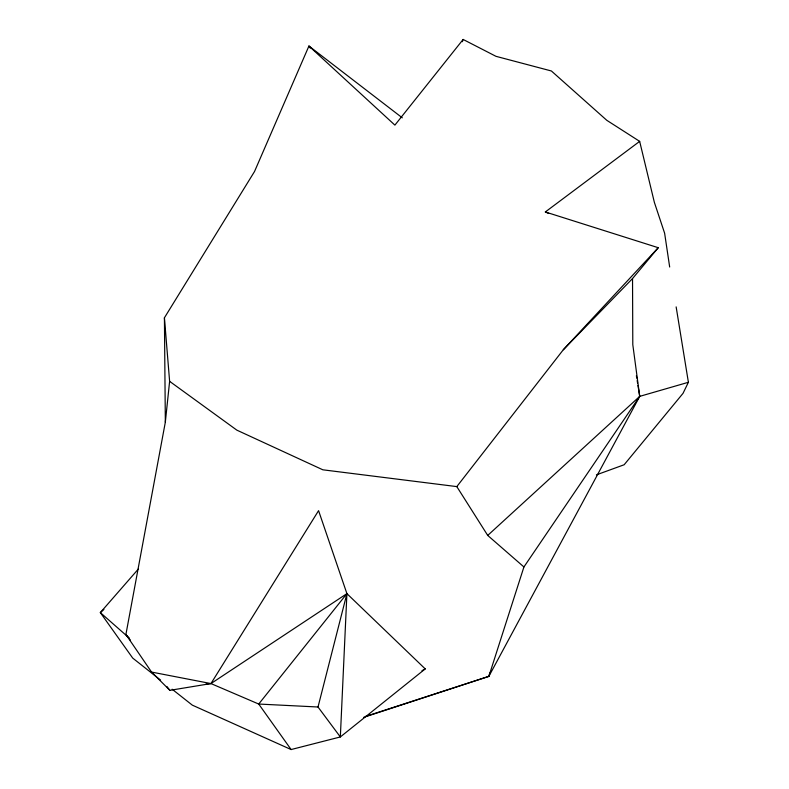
<?xml version="1.0" encoding="UTF-8"?>
<svg xmlns="http://www.w3.org/2000/svg" width="789" height="789" viewBox="0 0 789 789"><rect width="100%" height="100%" fill="white"/><g stroke="black" fill="none" stroke-linecap="round" stroke-linejoin="round"><path stroke-width="1.18" d="M206.087 683.955L210.959 683.57L318.569 510.651L346.913 593.634L210.959 683.57L169.891 690.336L151.557 672.07L125.905 634.464L165.335 422.184L169.615 381.334L164.418 317.789L254.531 171.499L308.933 46.028L402.311 117.837M291.111 749.55L258.723 704.044L346.913 593.634L340.335 736.956L318.016 707.003L346.913 593.634L425.232 668.904L340.335 736.956L291.111 749.55L192.309 705.139L172.13 689.201M363.64 717.359L488.845 676.38L489.92 672.849M365.445 716.461L488.845 676.38L523.926 566.956L639.721 396.364L688.393 382.29L676.143 306.882M462.384 41.699L463.133 39.45L495.975 56.325L551.393 70.98L606.81 120.322L639.662 141.369L654.367 202.359L664.624 233.209L669.674 267.017M688.393 382.29L683.027 393.346L624.158 464.751L596.405 474.86M488.845 676.38L639.721 396.364L632.798 344.675L632.531 278.566L658.253 247.707L545.327 211.965L639.662 141.369M169.615 381.334L236.848 430.143L322.839 469.8L456.811 486.606L563.297 349.764L658.253 247.707M463.133 39.45L394.894 125.116L308.933 46.028L310.255 48.08M138.262 569.135L100.331 612.599L132.72 658.105L160.601 680.108M563.297 349.764L632.531 278.566M523.926 566.956L487.72 535.425L639.721 396.364L637.956 385.426M103.901 609.453L100.331 612.599L129.248 638.054M421.997 670.67L425.232 668.904M318.016 707.003L258.723 704.044L210.959 683.57L151.557 672.07M545.327 211.965L548.7 213.484M125.905 634.464L130.451 640.244M166.854 686.479L169.891 690.336M456.811 486.606L487.72 535.425M636.378 375.702L636.772 378.138M637.167 380.564L637.561 383M164.418 317.789L165.335 422.184"/></g></svg>
